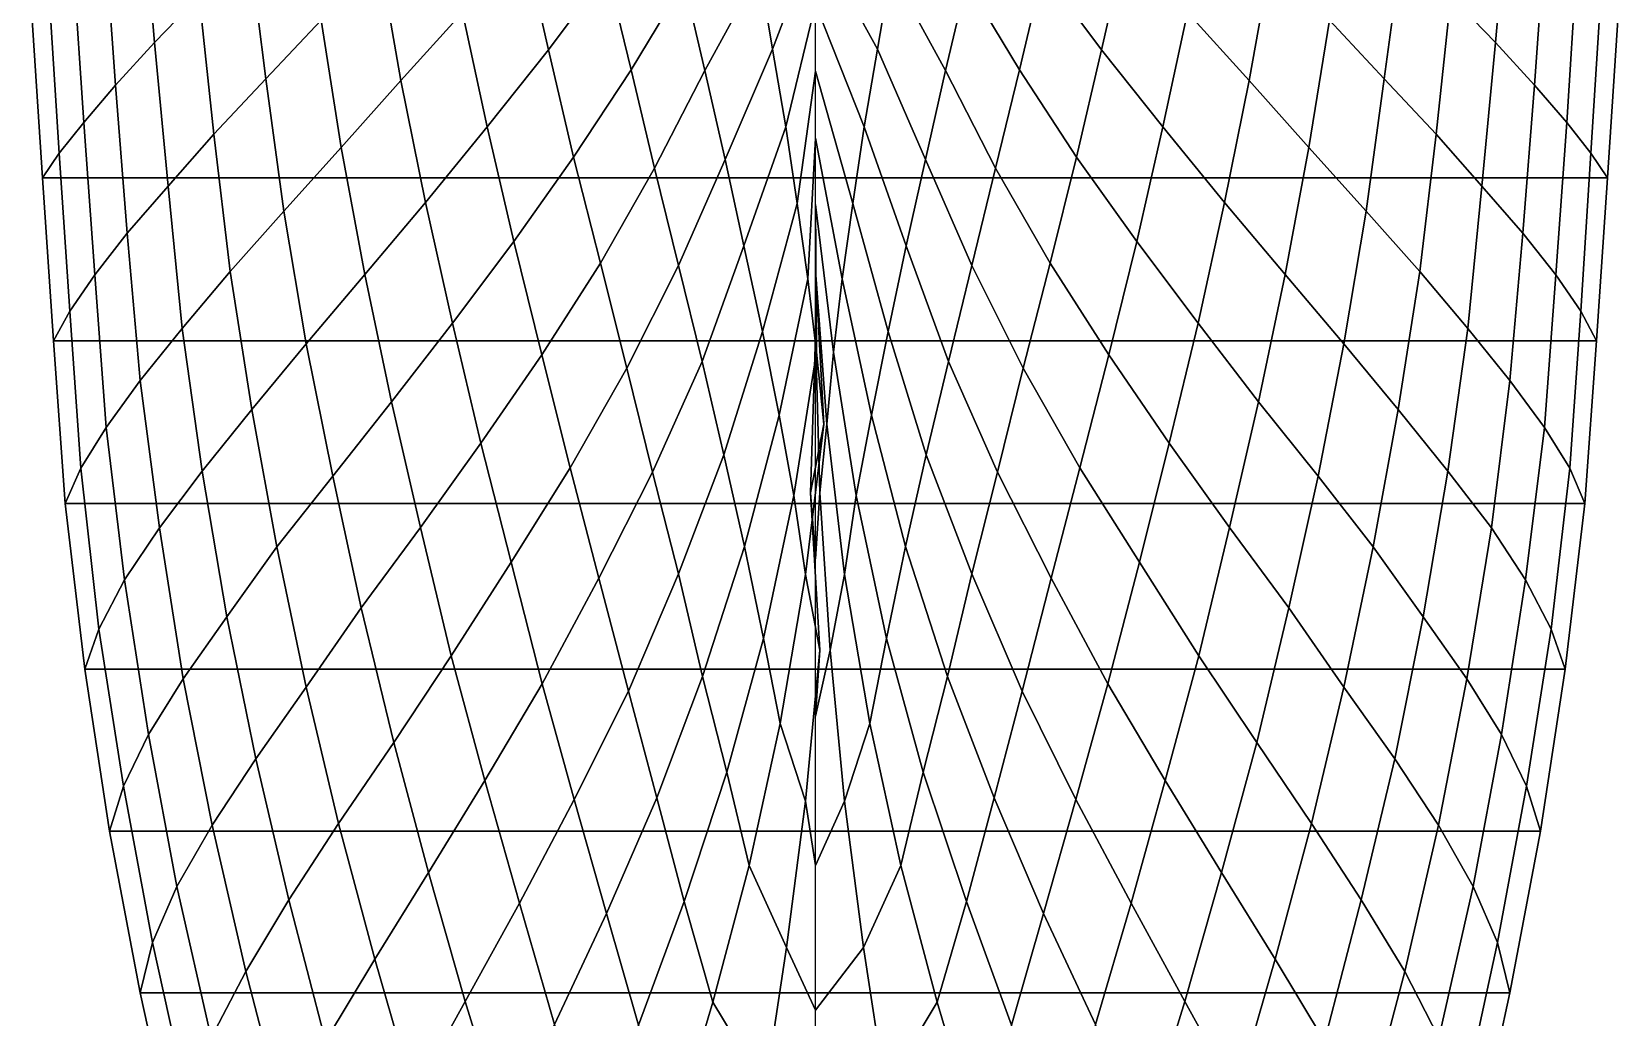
# Model space of a CAD drawing. Extents: x 0 to 30, y -55 to 0.
# Drawn here: x 0.8 to 29.2, y -35.34 to -17.7 of the extents above; entities that cross this region are included whole.
import ezdxf

# ---------------------------------------------------------------- set-up
doc = ezdxf.new("R2010")
doc.units = 0
doc.layers.add('ACESSORIO', color=254, linetype='CONTINUOUS')
doc.layers.add('PRETO', color=88, linetype='CONTINUOUS')

msp = doc.modelspace()

# ---------------------------------------------------------------- linework, layer by layer
at = {"layer": 'ACESSORIO'}
for points in [[(2.78, -15.33, 25.65), (3, -17.89, 25.59), (3.8, -17.06, 22.81), (3.55, -14.6, 22.87)], [(13.83, -16.6, 2.65), (14.06, -18.01, 2.98), (14.83, -15.99, 1.69), (14.83, -14.76, 1.38)], [(16.18, -16.6, 2.65), (15.94, -18.01, 2.98), (14.83, -15.99, 1.69), (14.83, -14.76, 1.38)], [(27.23, -15.33, 25.65), (27, -17.89, 25.59), (26.2, -17.06, 22.81), (26.46, -14.6, 22.87)], [(9.61, -16.09, 8.86), (10.05, -18.02, 8.92), (11.1, -16.61, 6.47), (10.69, -14.83, 6.34)], [(20.39, -16.09, 8.86), (19.95, -18.02, 8.92), (18.9, -16.61, 6.47), (19.31, -14.83, 6.34)], [(2.11, -15.99, 28.6), (2.3, -18.65, 28.55), (3, -17.89, 25.59), (2.78, -15.33, 25.65)], [(4.69, -16.17, 19.9), (4.99, -18.54, 19.84), (5.98, -17.49, 16.98), (5.64, -15.23, 17.04)], [(7.03, -16.41, 14.2), (7.41, -18.57, 14.17), (8.51, -17.35, 11.46), (8.11, -15.3, 11.46)], [(11.1, -16.61, 6.47), (11.53, -18.38, 6.61), (12.48, -16.8, 4.34), (12.1, -15.18, 4.13)], [(12.48, -16.8, 4.34), (12.85, -18.39, 4.59), (13.83, -16.6, 2.65), (13.58, -15.18, 2.33)], [(17.53, -16.8, 4.34), (17.16, -18.39, 4.59), (16.18, -16.6, 2.65), (16.43, -15.18, 2.33)], [(18.9, -16.61, 6.47), (18.48, -18.38, 6.61), (17.53, -16.8, 4.34), (17.9, -15.18, 4.13)], [(22.98, -16.41, 14.2), (22.59, -18.57, 14.17), (21.49, -17.35, 11.46), (21.89, -15.3, 11.46)], [(25.33, -16.17, 19.9), (25.01, -18.54, 19.84), (24.03, -17.49, 16.98), (24.36, -15.23, 17.04)], [(27.89, -15.99, 28.6), (27.7, -18.65, 28.55), (27, -17.89, 25.59), (27.23, -15.33, 25.65)], [(1.55, -16.57, 31.57), (1.73, -19.32, 31.53), (2.3, -18.65, 28.55), (2.11, -15.99, 28.6)], [(3.8, -17.06, 22.81), (4.06, -19.53, 22.73), (4.99, -18.54, 19.84), (4.69, -16.17, 19.9)], [(8.51, -17.35, 11.46), (8.95, -19.4, 11.48), (10.05, -18.02, 8.92), (9.61, -16.09, 8.86)], [(14.06, -18.01, 2.98), (14.3, -19.4, 3.35), (14.83, -17.2, 2.02), (14.83, -15.99, 1.69)], [(15.94, -18.01, 2.98), (15.7, -19.4, 3.35), (14.83, -17.2, 2.02), (14.83, -15.99, 1.69)], [(21.49, -17.35, 11.46), (21.05, -19.4, 11.48), (19.95, -18.02, 8.92), (20.39, -16.09, 8.86)], [(26.2, -17.06, 22.81), (25.94, -19.53, 22.73), (25.01, -18.54, 19.84), (25.33, -16.17, 19.9)], [(28.45, -16.57, 31.57), (28.28, -19.32, 31.53), (27.7, -18.65, 28.55), (27.89, -15.99, 28.6)], [(5.98, -17.49, 16.98), (6.34, -19.77, 16.94), (7.41, -18.57, 14.17), (7.03, -16.41, 14.2)], [(24.03, -17.49, 16.98), (23.66, -19.77, 16.94), (22.59, -18.57, 14.17), (22.98, -16.41, 14.2)], [(1.11, -17.04, 34.54), (1.29, -19.87, 34.52), (1.73, -19.32, 31.53), (1.55, -16.57, 31.57)], [(10.05, -18.02, 8.92), (10.5, -19.94, 9.01), (11.53, -18.38, 6.61), (11.1, -16.61, 6.47)], [(12.85, -18.39, 4.59), (13.21, -19.98, 4.86), (14.06, -18.01, 2.98), (13.83, -16.6, 2.65)], [(17.16, -18.39, 4.59), (16.8, -19.98, 4.86), (15.94, -18.01, 2.98), (16.18, -16.6, 2.65)], [(19.95, -18.02, 8.92), (19.5, -19.94, 9.01), (18.48, -18.38, 6.61), (18.9, -16.61, 6.47)], [(28.89, -17.04, 34.54), (28.71, -19.87, 34.52), (28.28, -19.32, 31.53), (28.45, -16.57, 31.57)], [(0.8, -17.39, 37.5), (0.99, -20.31, 37.5), (1.29, -19.87, 34.52), (1.11, -17.04, 34.54)], [(11.53, -18.38, 6.61), (11.95, -20.14, 6.79), (12.85, -18.39, 4.59), (12.48, -16.8, 4.34)], [(18.48, -18.38, 6.61), (18.05, -20.14, 6.79), (17.16, -18.39, 4.59), (17.53, -16.8, 4.34)], [(29.2, -17.39, 37.5), (29.01, -20.31, 37.5), (28.71, -19.87, 34.52), (28.89, -17.04, 34.54)], [(3, -17.89, 25.59), (3.24, -20.46, 25.53), (4.06, -19.53, 22.73), (3.8, -17.06, 22.81)], [(14.3, -19.4, 3.35), (14.5, -20.77, 3.74), (14.83, -18.4, 2.39), (14.83, -17.2, 2.02)], [(15.7, -19.4, 3.35), (15.5, -20.77, 3.74), (14.83, -18.4, 2.39), (14.83, -17.2, 2.02)], [(27, -17.89, 25.59), (26.76, -20.46, 25.53), (25.94, -19.53, 22.73), (26.2, -17.06, 22.81)], [(4.99, -18.54, 19.84), (5.31, -20.91, 19.77), (6.34, -19.77, 16.94), (5.98, -17.49, 16.98)], [(7.41, -18.57, 14.17), (7.85, -20.75, 14.15), (8.95, -19.4, 11.48), (8.51, -17.35, 11.46)], [(22.59, -18.57, 14.17), (22.15, -20.75, 14.15), (21.05, -19.4, 11.48), (21.49, -17.35, 11.46)], [(25.01, -18.54, 19.84), (24.69, -20.91, 19.77), (23.66, -19.77, 16.94), (24.03, -17.49, 16.98)], [(2.3, -18.65, 28.55), (2.51, -21.3, 28.5), (3.24, -20.46, 25.53), (3, -17.89, 25.59)], [(27.7, -18.65, 28.55), (27.49, -21.3, 28.5), (26.76, -20.46, 25.53), (27, -17.89, 25.59)], [(8.95, -19.4, 11.48), (9.43, -21.45, 11.52), (10.5, -19.94, 9.01), (10.05, -18.02, 8.92)], [(13.21, -19.98, 4.86), (13.55, -21.53, 5.17), (14.3, -19.4, 3.35), (14.06, -18.01, 2.98)], [(16.8, -19.98, 4.86), (16.45, -21.53, 5.17), (15.7, -19.4, 3.35), (15.94, -18.01, 2.98)], [(21.05, -19.4, 11.48), (20.58, -21.45, 11.52), (19.5, -19.94, 9.01), (19.95, -18.02, 8.92)], [(10.5, -19.94, 9.01), (10.98, -21.84, 9.12), (11.95, -20.14, 6.79), (11.53, -18.38, 6.61)], [(11.95, -20.14, 6.79), (12.38, -21.88, 6.99), (13.21, -19.98, 4.86), (12.85, -18.39, 4.59)], [(14.5, -20.77, 3.74), (14.69, -22.12, 4.15), (14.83, -19.6, 2.79), (14.83, -18.4, 2.39)], [(15.5, -20.77, 3.74), (15.31, -22.12, 4.15), (14.83, -19.6, 2.79), (14.83, -18.4, 2.39)], [(18.05, -20.14, 6.79), (17.63, -21.88, 6.99), (16.8, -19.98, 4.86), (17.16, -18.39, 4.59)], [(19.5, -19.94, 9.01), (19.03, -21.84, 9.12), (18.05, -20.14, 6.79), (18.48, -18.38, 6.61)], [(1.73, -19.32, 31.53), (1.93, -22.05, 31.49), (2.51, -21.3, 28.5), (2.3, -18.65, 28.55)], [(4.06, -19.53, 22.73), (4.35, -21.99, 22.67), (5.31, -20.91, 19.77), (4.99, -18.54, 19.84)], [(6.34, -19.77, 16.94), (6.76, -22.04, 16.9), (7.85, -20.75, 14.15), (7.41, -18.57, 14.17)], [(23.66, -19.77, 16.94), (23.24, -22.04, 16.9), (22.15, -20.75, 14.15), (22.59, -18.57, 14.17)], [(25.94, -19.53, 22.73), (25.65, -21.99, 22.67), (24.69, -20.91, 19.77), (25.01, -18.54, 19.84)], [(28.28, -19.32, 31.53), (28.08, -22.05, 31.49), (27.49, -21.3, 28.5), (27.7, -18.65, 28.55)], [(1.29, -19.87, 34.52), (1.48, -22.7, 34.5), (1.93, -22.05, 31.49), (1.73, -19.32, 31.53)], [(3.24, -20.46, 25.53), (3.49, -23.01, 25.47), (4.35, -21.99, 22.67), (4.06, -19.53, 22.73)], [(7.85, -20.75, 14.15), (8.33, -22.91, 14.15), (9.43, -21.45, 11.52), (8.95, -19.4, 11.48)], [(13.55, -21.53, 5.17), (13.88, -23.06, 5.5), (14.5, -20.77, 3.74), (14.3, -19.4, 3.35)], [(16.45, -21.53, 5.17), (16.13, -23.06, 5.5), (15.5, -20.77, 3.74), (15.7, -19.4, 3.35)], [(22.15, -20.75, 14.15), (21.68, -22.91, 14.15), (20.58, -21.45, 11.52), (21.05, -19.4, 11.48)], [(26.76, -20.46, 25.53), (26.51, -23.01, 25.47), (25.65, -21.99, 22.67), (25.94, -19.53, 22.73)], [(28.71, -19.87, 34.52), (28.53, -22.7, 34.5), (28.08, -22.05, 31.49), (28.28, -19.32, 31.53)], [(0.99, -20.31, 37.5), (1.19, -23.23, 37.5), (1.48, -22.7, 34.5), (1.29, -19.87, 34.52)], [(5.31, -20.91, 19.77), (5.71, -23.28, 19.72), (6.76, -22.04, 16.9), (6.34, -19.77, 16.94)], [(14.69, -22.12, 4.15), (14.85, -23.43, 4.6), (14.83, -20.79, 3.21), (14.83, -19.6, 2.79)], [(15.31, -22.12, 4.15), (15.15, -23.43, 4.6), (14.83, -20.79, 3.21), (14.83, -19.6, 2.79)], [(24.69, -20.91, 19.77), (24.29, -23.28, 19.72), (23.24, -22.04, 16.9), (23.66, -19.77, 16.94)], [(29.01, -20.31, 37.5), (28.81, -23.23, 37.5), (28.53, -22.7, 34.5), (28.71, -19.87, 34.52)], [(9.43, -21.45, 11.52), (9.93, -23.48, 11.59), (10.98, -21.84, 9.12), (10.5, -19.94, 9.01)], [(10.98, -21.84, 9.12), (11.45, -23.72, 9.26), (12.38, -21.88, 6.99), (11.95, -20.14, 6.79)], [(12.38, -21.88, 6.99), (12.8, -23.6, 7.23), (13.55, -21.53, 5.17), (13.21, -19.98, 4.86)], [(17.63, -21.88, 6.99), (17.21, -23.6, 7.23), (16.45, -21.53, 5.17), (16.8, -19.98, 4.86)], [(19.03, -21.84, 9.12), (18.55, -23.72, 9.26), (17.63, -21.88, 6.99), (18.05, -20.14, 6.79)], [(20.58, -21.45, 11.52), (20.08, -23.48, 11.59), (19.03, -21.84, 9.12), (19.5, -19.94, 9.01)], [(2.51, -21.3, 28.5), (2.74, -23.94, 28.45), (3.49, -23.01, 25.47), (3.24, -20.46, 25.53)], [(27.49, -21.3, 28.5), (27.26, -23.94, 28.45), (26.51, -23.01, 25.47), (26.76, -20.46, 25.53)], [(4.35, -21.99, 22.67), (4.74, -24.46, 22.61), (5.71, -23.28, 19.72), (5.31, -20.91, 19.77)], [(6.76, -22.04, 16.9), (7.24, -24.32, 16.87), (8.33, -22.91, 14.15), (7.85, -20.75, 14.15)], [(13.88, -23.06, 5.5), (14.18, -24.56, 5.87), (14.69, -22.12, 4.15), (14.5, -20.77, 3.74)], [(15.15, -23.43, 4.6), (15.03, -24.72, 5.06), (14.83, -21.97, 3.67), (14.83, -20.79, 3.21)], [(14.85, -23.43, 4.6), (14.98, -24.72, 5.06), (14.83, -21.97, 3.67), (14.83, -20.79, 3.21)], [(16.13, -23.06, 5.5), (15.83, -24.56, 5.87), (15.31, -22.12, 4.15), (15.5, -20.77, 3.74)], [(23.24, -22.04, 16.9), (22.76, -24.32, 16.87), (21.68, -22.91, 14.15), (22.15, -20.75, 14.15)], [(25.65, -21.99, 22.67), (25.26, -24.46, 22.61), (24.29, -23.28, 19.72), (24.69, -20.91, 19.77)], [(1.93, -22.05, 31.49), (2.13, -24.78, 31.45), (2.74, -23.94, 28.45), (2.51, -21.3, 28.5)], [(8.33, -22.91, 14.15), (8.84, -25.06, 14.18), (9.93, -23.48, 11.59), (9.43, -21.45, 11.52)], [(12.8, -23.6, 7.23), (13.19, -25.27, 7.49), (13.88, -23.06, 5.5), (13.55, -21.53, 5.17)], [(17.21, -23.6, 7.23), (16.81, -25.27, 7.49), (16.13, -23.06, 5.5), (16.45, -21.53, 5.17)], [(21.68, -22.91, 14.15), (21.16, -25.06, 14.18), (20.08, -23.48, 11.59), (20.58, -21.45, 11.52)], [(28.08, -22.05, 31.49), (27.88, -24.78, 31.45), (27.26, -23.94, 28.45), (27.49, -21.3, 28.5)], [(9.93, -23.48, 11.59), (10.44, -25.5, 11.68), (11.45, -23.72, 9.26), (10.98, -21.84, 9.12)], [(20.08, -23.48, 11.59), (19.56, -25.5, 11.68), (18.55, -23.72, 9.26), (19.03, -21.84, 9.12)], [(1.48, -22.7, 34.5), (1.68, -25.51, 34.48), (2.13, -24.78, 31.45), (1.93, -22.05, 31.49)], [(3.49, -23.01, 25.47), (3.85, -25.56, 25.56), (4.74, -24.46, 22.61), (4.35, -21.99, 22.67)], [(5.71, -23.28, 19.72), (6.19, -25.65, 19.68), (7.24, -24.32, 16.87), (6.76, -22.04, 16.9)], [(11.45, -23.72, 9.26), (11.91, -25.58, 9.44), (12.8, -23.6, 7.23), (12.38, -21.88, 6.99)], [(14.18, -24.56, 5.87), (14.44, -26, 6.26), (14.85, -23.43, 4.6), (14.69, -22.12, 4.15)], [(14.98, -24.72, 5.06), (14.74, -25.95, 5.56), (14.83, -23.14, 4.15), (14.83, -21.97, 3.67)], [(15.03, -24.72, 5.06), (14.91, -25.95, 5.56), (14.83, -23.14, 4.15), (14.83, -21.97, 3.67)], [(15.83, -24.56, 5.87), (15.56, -26, 6.26), (15.15, -23.43, 4.6), (15.31, -22.12, 4.15)], [(18.55, -23.72, 9.26), (18.09, -25.58, 9.44), (17.21, -23.6, 7.23), (17.63, -21.88, 6.99)], [(24.29, -23.28, 19.72), (23.83, -25.65, 19.68), (22.76, -24.32, 16.87), (23.24, -22.04, 16.9)], [(26.51, -23.01, 25.47), (26.15, -25.56, 25.56), (25.26, -24.46, 22.61), (25.65, -21.99, 22.67)], [(28.53, -22.7, 34.5), (28.33, -25.51, 34.48), (27.88, -24.78, 31.45), (28.08, -22.05, 31.49)], [(1.19, -23.23, 37.5), (1.4, -26.14, 37.5), (1.68, -25.51, 34.48), (1.48, -22.7, 34.5)], [(28.81, -23.23, 37.5), (28.6, -26.14, 37.5), (28.33, -25.51, 34.48), (28.53, -22.7, 34.5)], [(7.24, -24.32, 16.87), (7.76, -26.57, 16.87), (8.84, -25.06, 14.18), (8.33, -22.91, 14.15)], [(22.76, -24.32, 16.87), (22.24, -26.57, 16.87), (21.16, -25.06, 14.18), (21.68, -22.91, 14.15)], [(2.74, -23.94, 28.45), (3.09, -26.58, 28.4), (3.85, -25.56, 25.56), (3.49, -23.01, 25.47)], [(4.74, -24.46, 22.61), (5.19, -26.92, 22.56), (6.19, -25.65, 19.68), (5.71, -23.28, 19.72)], [(13.19, -25.27, 7.49), (13.56, -26.91, 7.79), (14.18, -24.56, 5.87), (13.88, -23.06, 5.5)], [(14.74, -25.95, 5.56), (14.83, -27.13, 6.06), (14.83, -24.31, 4.68), (14.83, -23.14, 4.15)], [(14.91, -25.95, 5.56), (14.83, -27.13, 6.06), (14.83, -24.31, 4.68), (14.83, -23.14, 4.15)], [(16.81, -25.27, 7.49), (16.44, -26.91, 7.79), (15.83, -24.56, 5.87), (16.13, -23.06, 5.5)], [(25.26, -24.46, 22.61), (24.81, -26.92, 22.56), (23.83, -25.65, 19.68), (24.29, -23.28, 19.72)], [(27.26, -23.94, 28.45), (26.93, -26.58, 28.4), (26.15, -25.56, 25.56), (26.51, -23.01, 25.47)], [(8.84, -25.06, 14.18), (9.38, -27.19, 14.22), (10.44, -25.5, 11.68), (9.93, -23.48, 11.59)], [(14.44, -26, 6.26), (14.65, -27.41, 6.69), (14.98, -24.72, 5.06), (14.85, -23.43, 4.6)], [(15.56, -26, 6.26), (15.35, -27.41, 6.69), (15.03, -24.72, 5.06), (15.15, -23.43, 4.6)], [(21.16, -25.06, 14.18), (20.63, -27.19, 14.22), (19.56, -25.5, 11.68), (20.08, -23.48, 11.59)], [(10.44, -25.5, 11.68), (10.95, -27.48, 11.81), (11.91, -25.58, 9.44), (11.45, -23.72, 9.26)], [(11.91, -25.58, 9.44), (12.38, -27.4, 9.64), (13.19, -25.27, 7.49), (12.8, -23.6, 7.23)], [(18.09, -25.58, 9.44), (17.63, -27.4, 9.64), (16.81, -25.27, 7.49), (17.21, -23.6, 7.23)], [(19.56, -25.5, 11.68), (19.05, -27.48, 11.81), (18.09, -25.58, 9.44), (18.55, -23.72, 9.26)], [(2.13, -24.78, 31.45), (2.46, -27.51, 31.42), (3.09, -26.58, 28.4), (2.74, -23.94, 28.45)], [(27.88, -24.78, 31.45), (27.54, -27.51, 31.42), (26.93, -26.58, 28.4), (27.26, -23.94, 28.45)], [(6.19, -25.65, 19.68), (6.7, -28.01, 19.66), (7.76, -26.57, 16.87), (7.24, -24.32, 16.87)], [(23.83, -25.65, 19.68), (23.3, -28.01, 19.66), (22.24, -26.57, 16.87), (22.76, -24.32, 16.87)], [(3.85, -25.56, 25.56), (4.29, -28.17, 25.51), (5.19, -26.92, 22.56), (4.74, -24.46, 22.61)], [(13.56, -26.91, 7.79), (13.9, -28.56, 8.13), (14.44, -26, 6.26), (14.18, -24.56, 5.87)], [(16.44, -26.91, 7.79), (16.1, -28.56, 8.13), (15.56, -26, 6.26), (15.83, -24.56, 5.87)], [(26.15, -25.56, 25.56), (25.71, -28.17, 25.51), (24.81, -26.92, 22.56), (25.26, -24.46, 22.61)], [(1.68, -25.51, 34.48), (2, -28.39, 34.46), (2.46, -27.51, 31.42), (2.13, -24.78, 31.45)], [(14.65, -27.41, 6.69), (14.91, -28.77, 7.14), (14.74, -25.95, 5.56), (14.98, -24.72, 5.06)], [(15.35, -27.41, 6.69), (15.09, -28.77, 7.14), (14.91, -25.95, 5.56), (15.03, -24.72, 5.06)], [(28.33, -25.51, 34.48), (28, -28.39, 34.46), (27.54, -27.51, 31.42), (27.88, -24.78, 31.45)], [(7.76, -26.57, 16.87), (8.31, -28.87, 16.89), (9.38, -27.19, 14.22), (8.84, -25.06, 14.18)], [(12.38, -27.4, 9.64), (12.81, -29.24, 9.89), (13.56, -26.91, 7.79), (13.19, -25.27, 7.49)], [(17.63, -27.4, 9.64), (17.19, -29.24, 9.89), (16.44, -26.91, 7.79), (16.81, -25.27, 7.49)], [(22.24, -26.57, 16.87), (21.69, -28.87, 16.89), (20.63, -27.19, 14.22), (21.16, -25.06, 14.18)], [(1.4, -26.14, 37.5), (1.75, -29.11, 37.5), (2, -28.39, 34.46), (1.68, -25.51, 34.48)], [(3.09, -26.58, 28.4), (3.51, -29.28, 28.35), (4.29, -28.17, 25.51), (3.85, -25.56, 25.56)], [(9.38, -27.19, 14.22), (9.94, -29.37, 14.3), (10.95, -27.48, 11.81), (10.44, -25.5, 11.68)], [(20.63, -27.19, 14.22), (20.06, -29.37, 14.3), (19.05, -27.48, 11.81), (19.56, -25.5, 11.68)], [(26.93, -26.58, 28.4), (26.49, -29.28, 28.35), (25.71, -28.17, 25.51), (26.15, -25.56, 25.56)], [(28.6, -26.14, 37.5), (28.25, -29.11, 37.5), (28, -28.39, 34.46), (28.33, -25.51, 34.48)], [(5.19, -26.92, 22.56), (5.71, -29.43, 22.52), (6.7, -28.01, 19.66), (6.19, -25.65, 19.68)], [(10.95, -27.48, 11.81), (11.48, -29.5, 11.96), (12.38, -27.4, 9.64), (11.91, -25.58, 9.44)], [(19.05, -27.48, 11.81), (18.53, -29.5, 11.96), (17.63, -27.4, 9.64), (18.09, -25.58, 9.44)], [(24.81, -26.92, 22.56), (24.29, -29.43, 22.52), (23.3, -28.01, 19.66), (23.83, -25.65, 19.68)], [(13.9, -28.56, 8.13), (14.2, -30.08, 8.5), (14.65, -27.41, 6.69), (14.44, -26, 6.26)], [(14.91, -28.77, 7.14), (14.83, -29.95, 7.62), (14.83, -27.13, 6.06), (14.74, -25.95, 5.56)], [(15.09, -28.77, 7.14), (14.83, -29.95, 7.62), (14.83, -27.13, 6.06), (14.91, -25.95, 5.56)], [(16.1, -28.56, 8.13), (15.8, -30.08, 8.5), (15.35, -27.41, 6.69), (15.56, -26, 6.26)], [(2.46, -27.51, 31.42), (2.89, -30.28, 31.39), (3.51, -29.28, 28.35), (3.09, -26.58, 28.4)], [(6.7, -28.01, 19.66), (7.28, -30.42, 19.65), (8.31, -28.87, 16.89), (7.76, -26.57, 16.87)], [(23.3, -28.01, 19.66), (22.73, -30.42, 19.65), (21.69, -28.87, 16.89), (22.24, -26.57, 16.87)], [(27.54, -27.51, 31.42), (27.11, -30.28, 31.39), (26.49, -29.28, 28.35), (26.93, -26.58, 28.4)], [(4.29, -28.17, 25.51), (4.81, -30.71, 25.46), (5.71, -29.43, 22.52), (5.19, -26.92, 22.56)], [(12.81, -29.24, 9.89), (13.24, -30.95, 10.17), (13.9, -28.56, 8.13), (13.56, -26.91, 7.79)], [(17.19, -29.24, 9.89), (16.76, -30.95, 10.17), (16.1, -28.56, 8.13), (16.44, -26.91, 7.79)], [(25.71, -28.17, 25.51), (25.2, -30.71, 25.46), (24.29, -29.43, 22.52), (24.81, -26.92, 22.56)], [(8.31, -28.87, 16.89), (8.91, -31.1, 16.93), (9.94, -29.37, 14.3), (9.38, -27.19, 14.22)], [(21.69, -28.87, 16.89), (21.09, -31.1, 16.93), (20.06, -29.37, 14.3), (20.63, -27.19, 14.22)], [(2, -28.39, 34.46), (2.44, -31.2, 34.44), (2.89, -30.28, 31.39), (2.46, -27.51, 31.42)], [(9.94, -29.37, 14.3), (10.51, -31.44, 14.41), (11.48, -29.5, 11.96), (10.95, -27.48, 11.81)], [(11.48, -29.5, 11.96), (11.99, -31.41, 12.15), (12.81, -29.24, 9.89), (12.38, -27.4, 9.64)], [(14.2, -30.08, 8.5), (14.65, -31.47, 8.9), (14.91, -28.77, 7.14), (14.65, -27.41, 6.69)], [(15.8, -30.08, 8.5), (15.35, -31.47, 8.9), (15.09, -28.77, 7.14), (15.35, -27.41, 6.69)], [(18.53, -29.5, 11.96), (18.03, -31.41, 12.15), (17.19, -29.24, 9.89), (17.63, -27.4, 9.64)], [(20.06, -29.37, 14.3), (19.49, -31.44, 14.41), (18.53, -29.5, 11.96), (19.05, -27.48, 11.81)], [(28, -28.39, 34.46), (27.56, -31.2, 34.44), (27.11, -30.28, 31.39), (27.54, -27.51, 31.42)], [(5.71, -29.43, 22.52), (6.29, -31.87, 22.5), (7.28, -30.42, 19.65), (6.7, -28.01, 19.66)], [(24.29, -29.43, 22.52), (23.71, -31.87, 22.5), (22.73, -30.42, 19.65), (23.3, -28.01, 19.66)], [(1.75, -29.11, 37.5), (2.19, -32.01, 37.5), (2.44, -31.2, 34.44), (2, -28.39, 34.46)], [(3.51, -29.28, 28.35), (4.03, -31.9, 28.32), (4.81, -30.71, 25.46), (4.29, -28.17, 25.51)], [(26.49, -29.28, 28.35), (25.98, -31.9, 28.32), (25.2, -30.71, 25.46), (25.71, -28.17, 25.51)], [(28.25, -29.11, 37.5), (27.81, -32.01, 37.5), (27.56, -31.2, 34.44), (28, -28.39, 34.46)], [(13.24, -30.95, 10.17), (13.64, -32.62, 10.49), (14.2, -30.08, 8.5), (13.9, -28.56, 8.13)], [(16.76, -30.95, 10.17), (16.36, -32.62, 10.49), (15.8, -30.08, 8.5), (16.1, -28.56, 8.13)], [(7.28, -30.42, 19.65), (7.9, -32.75, 19.66), (8.91, -31.1, 16.93), (8.31, -28.87, 16.89)], [(14.65, -31.47, 8.9), (14.83, -32.62, 9.35), (14.83, -29.95, 7.62), (14.91, -28.77, 7.14)], [(15.35, -31.47, 8.9), (14.83, -32.62, 9.35), (14.83, -29.95, 7.62), (15.09, -28.77, 7.14)], [(22.73, -30.42, 19.65), (22.1, -32.75, 19.66), (21.09, -31.1, 16.93), (21.69, -28.87, 16.89)], [(11.99, -31.41, 12.15), (12.48, -33.27, 12.37), (13.24, -30.95, 10.17), (12.81, -29.24, 9.89)], [(18.03, -31.41, 12.15), (17.53, -33.27, 12.37), (16.76, -30.95, 10.17), (17.19, -29.24, 9.89)], [(2.89, -30.28, 31.39), (3.4, -33, 31.35), (4.03, -31.9, 28.32), (3.51, -29.28, 28.35)], [(4.81, -30.71, 25.46), (5.4, -33.24, 25.43), (6.29, -31.87, 22.5), (5.71, -29.43, 22.52)], [(8.91, -31.1, 16.93), (9.53, -33.3, 16.99), (10.51, -31.44, 14.41), (9.94, -29.37, 14.3)], [(10.51, -31.44, 14.41), (11.09, -33.48, 14.55), (11.99, -31.41, 12.15), (11.48, -29.5, 11.96)], [(19.49, -31.44, 14.41), (18.91, -33.48, 14.55), (18.03, -31.41, 12.15), (18.53, -29.5, 11.96)], [(21.09, -31.1, 16.93), (20.48, -33.3, 16.99), (19.49, -31.44, 14.41), (20.06, -29.37, 14.3)], [(25.2, -30.71, 25.46), (24.6, -33.24, 25.43), (23.71, -31.87, 22.5), (24.29, -29.43, 22.52)], [(27.11, -30.28, 31.39), (26.6, -33, 31.35), (25.98, -31.9, 28.32), (26.49, -29.28, 28.35)], [(13.64, -32.62, 10.49), (14.31, -34.09, 10.84), (14.65, -31.47, 8.9), (14.2, -30.08, 8.5)], [(16.36, -32.62, 10.49), (15.69, -34.09, 10.84), (15.35, -31.47, 8.9), (15.8, -30.08, 8.5)], [(2.44, -31.2, 34.44), (2.96, -34, 34.42), (3.4, -33, 31.35), (2.89, -30.28, 31.39)], [(27.56, -31.2, 34.44), (27.04, -34, 34.42), (26.6, -33, 31.35), (27.11, -30.28, 31.39)], [(6.29, -31.87, 22.5), (6.94, -34.3, 22.49), (7.9, -32.75, 19.66), (7.28, -30.42, 19.65)], [(23.71, -31.87, 22.5), (23.06, -34.3, 22.49), (22.1, -32.75, 19.66), (22.73, -30.42, 19.65)], [(4.03, -31.9, 28.32), (4.63, -34.52, 28.28), (5.4, -33.24, 25.43), (4.81, -30.71, 25.46)], [(12.48, -33.27, 12.37), (12.99, -35.07, 12.63), (13.64, -32.62, 10.49), (13.24, -30.95, 10.17)], [(17.53, -33.27, 12.37), (17.01, -35.07, 12.63), (16.36, -32.62, 10.49), (16.76, -30.95, 10.17)], [(25.98, -31.9, 28.32), (25.38, -34.52, 28.28), (24.6, -33.24, 25.43), (25.2, -30.71, 25.46)], [(2.19, -32.01, 37.5), (2.74, -34.9, 37.5), (2.96, -34, 34.42), (2.44, -31.2, 34.44)], [(7.9, -32.75, 19.66), (8.56, -35.06, 19.7), (9.53, -33.3, 16.99), (8.91, -31.1, 16.93)], [(22.1, -32.75, 19.66), (21.44, -35.06, 19.7), (20.48, -33.3, 16.99), (21.09, -31.1, 16.93)], [(27.81, -32.01, 37.5), (27.26, -34.9, 37.5), (27.04, -34, 34.42), (27.56, -31.2, 34.44)], [(9.53, -33.3, 16.99), (10.16, -35.47, 17.09), (11.09, -33.48, 14.55), (10.51, -31.44, 14.41)], [(11.09, -33.48, 14.55), (11.66, -35.48, 14.73), (12.48, -33.27, 12.37), (11.99, -31.41, 12.15)], [(14.31, -34.09, 10.84), (14.83, -35.21, 11.25), (14.83, -32.62, 9.35), (14.65, -31.47, 8.9)], [(15.69, -34.09, 10.84), (14.83, -35.21, 11.25), (14.83, -32.62, 9.35), (15.35, -31.47, 8.9)], [(18.91, -33.48, 14.55), (18.34, -35.48, 14.73), (17.53, -33.27, 12.37), (18.03, -31.41, 12.15)], [(20.48, -33.3, 16.99), (19.84, -35.47, 17.09), (18.91, -33.48, 14.55), (19.49, -31.44, 14.41)], [(3.4, -33, 31.35), (4.01, -35.71, 31.32), (4.63, -34.52, 28.28), (4.03, -31.9, 28.32)], [(5.4, -33.24, 25.43), (6.06, -35.77, 25.41), (6.94, -34.3, 22.49), (6.29, -31.87, 22.5)], [(24.6, -33.24, 25.43), (23.94, -35.77, 25.41), (23.06, -34.3, 22.49), (23.71, -31.87, 22.5)], [(26.6, -33, 31.35), (25.99, -35.71, 31.32), (25.38, -34.52, 28.28), (25.98, -31.9, 28.32)], [(12.99, -35.07, 12.63), (13.93, -36.62, 12.94), (14.31, -34.09, 10.84), (13.64, -32.62, 10.49)], [(17.01, -35.07, 12.63), (16.08, -36.62, 12.94), (15.69, -34.09, 10.84), (16.36, -32.62, 10.49)], [(6.94, -34.3, 22.49), (7.64, -36.72, 22.5), (8.56, -35.06, 19.7), (7.9, -32.75, 19.66)], [(23.06, -34.3, 22.49), (22.36, -36.72, 22.5), (21.44, -35.06, 19.7), (22.1, -32.75, 19.66)], [(2.96, -34, 34.42), (3.58, -36.81, 34.4), (4.01, -35.71, 31.32), (3.4, -33, 31.35)], [(27.04, -34, 34.42), (26.43, -36.81, 34.4), (25.99, -35.71, 31.32), (26.6, -33, 31.35)], [(4.63, -34.52, 28.28), (5.31, -37.14, 28.26), (6.06, -35.77, 25.41), (5.4, -33.24, 25.43)], [(8.56, -35.06, 19.7), (9.26, -37.34, 19.76), (10.16, -35.47, 17.09), (9.53, -33.3, 16.99)], [(10.16, -35.47, 17.09), (10.83, -37.6, 17.22), (11.66, -35.48, 14.73), (11.09, -33.48, 14.55)], [(11.66, -35.48, 14.73), (12.29, -37.43, 14.94), (12.99, -35.07, 12.63), (12.48, -33.27, 12.37)], [(18.34, -35.48, 14.73), (17.71, -37.43, 14.94), (17.01, -35.07, 12.63), (17.53, -33.27, 12.37)], [(19.84, -35.47, 17.09), (19.18, -37.6, 17.22), (18.34, -35.48, 14.73), (18.91, -33.48, 14.55)], [(21.44, -35.06, 19.7), (20.74, -37.34, 19.76), (19.84, -35.47, 17.09), (20.48, -33.3, 16.99)], [(25.38, -34.52, 28.28), (24.69, -37.14, 28.26), (23.94, -35.77, 25.41), (24.6, -33.24, 25.43)], [(2.74, -34.9, 37.5), (3.38, -37.8, 37.5), (3.58, -36.81, 34.4), (2.96, -34, 34.42)], [(27.26, -34.9, 37.5), (26.63, -37.8, 37.5), (26.43, -36.81, 34.4), (27.04, -34, 34.42)], [(6.06, -35.77, 25.41), (6.8, -38.28, 25.4), (7.64, -36.72, 22.5), (6.94, -34.3, 22.49)], [(13.93, -36.62, 12.94), (14.83, -37.71, 13.29), (14.83, -35.21, 11.25), (14.31, -34.09, 10.84)], [(16.08, -36.62, 12.94), (14.83, -37.71, 13.29), (14.83, -35.21, 11.25), (15.69, -34.09, 10.84)], [(23.94, -35.77, 25.41), (23.2, -38.28, 25.4), (22.36, -36.72, 22.5), (23.06, -34.3, 22.49)], [(4.01, -35.71, 31.32), (4.71, -38.42, 31.3), (5.31, -37.14, 28.26), (4.63, -34.52, 28.28)], [(25.99, -35.71, 31.32), (25.29, -38.42, 31.3), (24.69, -37.14, 28.26), (25.38, -34.52, 28.28)], [(7.64, -36.72, 22.5), (8.39, -39.12, 22.54), (9.26, -37.34, 19.76), (8.56, -35.06, 19.7)], [(12.29, -37.43, 14.94), (13.5, -39.06, 15.19), (13.93, -36.62, 12.94), (12.99, -35.07, 12.63)], [(17.71, -37.43, 14.94), (16.5, -39.06, 15.19), (16.08, -36.62, 12.94), (17.01, -35.07, 12.63)], [(22.36, -36.72, 22.5), (21.61, -39.12, 22.54), (20.74, -37.34, 19.76), (21.44, -35.06, 19.7)]]:
    msp.add_3dface(points, dxfattribs=at)
at = {"layer": 'PRETO'}
for points in [[(0.99, -20.31, 37.5), (0.99, -20.31, 39.4), (0.8, -17.39, 39.4), (0.8, -17.39, 37.5)], [(0.99, -20.31, 37.5), (29.01, -20.31, 37.5), (29.2, -17.39, 37.5), (0.8, -17.39, 37.5)], [(0.99, -20.31, 39.4), (29.01, -20.31, 39.4), (29.2, -17.39, 39.4), (0.8, -17.39, 39.4)], [(29.01, -20.31, 37.5), (29.01, -20.31, 39.4), (29.2, -17.39, 39.4), (29.2, -17.39, 37.5)], [(1.19, -23.23, 37.5), (1.19, -23.23, 39.4), (0.99, -20.31, 39.4), (0.99, -20.31, 37.5)], [(1.19, -23.23, 37.5), (28.81, -23.23, 37.5), (29.01, -20.31, 37.5), (0.99, -20.31, 37.5)], [(1.19, -23.23, 39.4), (28.81, -23.23, 39.4), (29.01, -20.31, 39.4), (0.99, -20.31, 39.4)], [(28.81, -23.23, 37.5), (28.81, -23.23, 39.4), (29.01, -20.31, 39.4), (29.01, -20.31, 37.5)], [(1.4, -26.14, 37.5), (1.4, -26.14, 39.4), (1.19, -23.23, 39.4), (1.19, -23.23, 37.5)], [(1.4, -26.14, 37.5), (28.6, -26.14, 37.5), (28.81, -23.23, 37.5), (1.19, -23.23, 37.5)], [(1.4, -26.14, 39.4), (28.6, -26.14, 39.4), (28.81, -23.23, 39.4), (1.19, -23.23, 39.4)], [(28.6, -26.14, 37.5), (28.6, -26.14, 39.4), (28.81, -23.23, 39.4), (28.81, -23.23, 37.5)], [(1.75, -29.11, 37.5), (1.75, -29.11, 39.4), (1.4, -26.14, 39.4), (1.4, -26.14, 37.5)], [(1.75, -29.11, 37.5), (28.25, -29.11, 37.5), (28.6, -26.14, 37.5), (1.4, -26.14, 37.5)], [(1.75, -29.11, 39.4), (28.25, -29.11, 39.4), (28.6, -26.14, 39.4), (1.4, -26.14, 39.4)], [(28.25, -29.11, 37.5), (28.25, -29.11, 39.4), (28.6, -26.14, 39.4), (28.6, -26.14, 37.5)], [(2.19, -32.01, 37.5), (2.19, -32.01, 39.4), (1.75, -29.11, 39.4), (1.75, -29.11, 37.5)], [(2.19, -32.01, 37.5), (27.81, -32.01, 37.5), (28.25, -29.11, 37.5), (1.75, -29.11, 37.5)], [(2.19, -32.01, 39.4), (27.81, -32.01, 39.4), (28.25, -29.11, 39.4), (1.75, -29.11, 39.4)], [(27.81, -32.01, 37.5), (27.81, -32.01, 39.4), (28.25, -29.11, 39.4), (28.25, -29.11, 37.5)], [(2.74, -34.9, 37.5), (2.74, -34.9, 39.4), (2.19, -32.01, 39.4), (2.19, -32.01, 37.5)], [(2.74, -34.9, 37.5), (27.26, -34.9, 37.5), (27.81, -32.01, 37.5), (2.19, -32.01, 37.5)], [(2.74, -34.9, 39.4), (27.26, -34.9, 39.4), (27.81, -32.01, 39.4), (2.19, -32.01, 39.4)], [(27.26, -34.9, 37.5), (27.26, -34.9, 39.4), (27.81, -32.01, 39.4), (27.81, -32.01, 37.5)], [(3.38, -37.8, 37.5), (3.38, -37.8, 39.4), (2.74, -34.9, 39.4), (2.74, -34.9, 37.5)], [(3.38, -37.8, 37.5), (26.63, -37.8, 37.5), (27.26, -34.9, 37.5), (2.74, -34.9, 37.5)], [(3.38, -37.8, 39.4), (26.63, -37.8, 39.4), (27.26, -34.9, 39.4), (2.74, -34.9, 39.4)], [(26.63, -37.8, 37.5), (26.63, -37.8, 39.4), (27.26, -34.9, 39.4), (27.26, -34.9, 37.5)]]:
    msp.add_3dface(points, dxfattribs=at)

doc.saveas('drawing.dxf')
